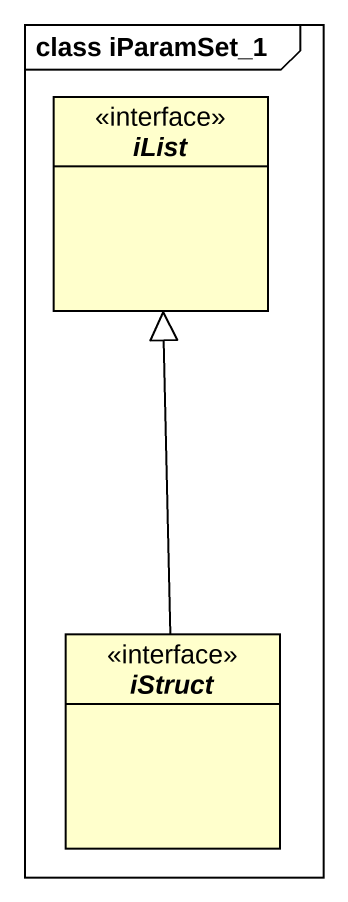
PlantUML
@startuml
mainframe class iParamSet_1
hide circle
hide empty members
interface iList
interface iStruct
iStruct -up-|> iList
@enduml
